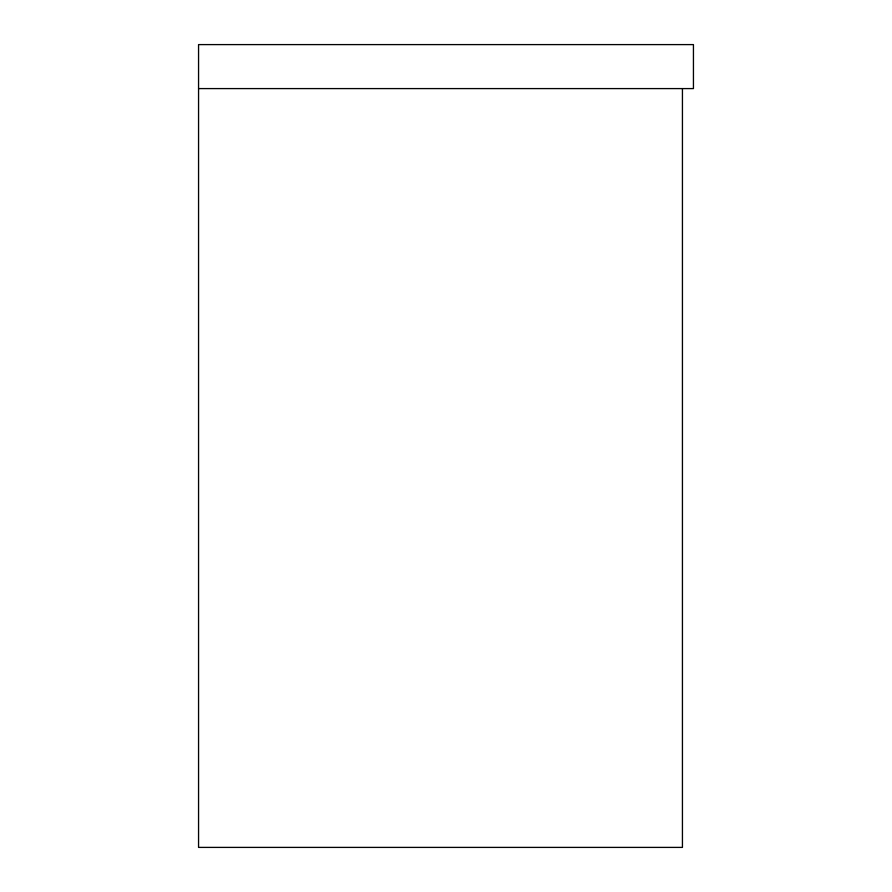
<?xml version="1.0" encoding="UTF-8"?>
<svg xmlns="http://www.w3.org/2000/svg" width="892" height="892" viewBox="0 0 892 892"><rect width="100%" height="100%" fill="white"/><g stroke="black" fill="none" stroke-linecap="round" stroke-linejoin="round"><path stroke-width="1.34" d="M198.559 88.587L693.441 88.587L693.441 44.6L198.559 44.6L198.559 847.4L682.436 847.4L682.436 88.587"/></g></svg>
